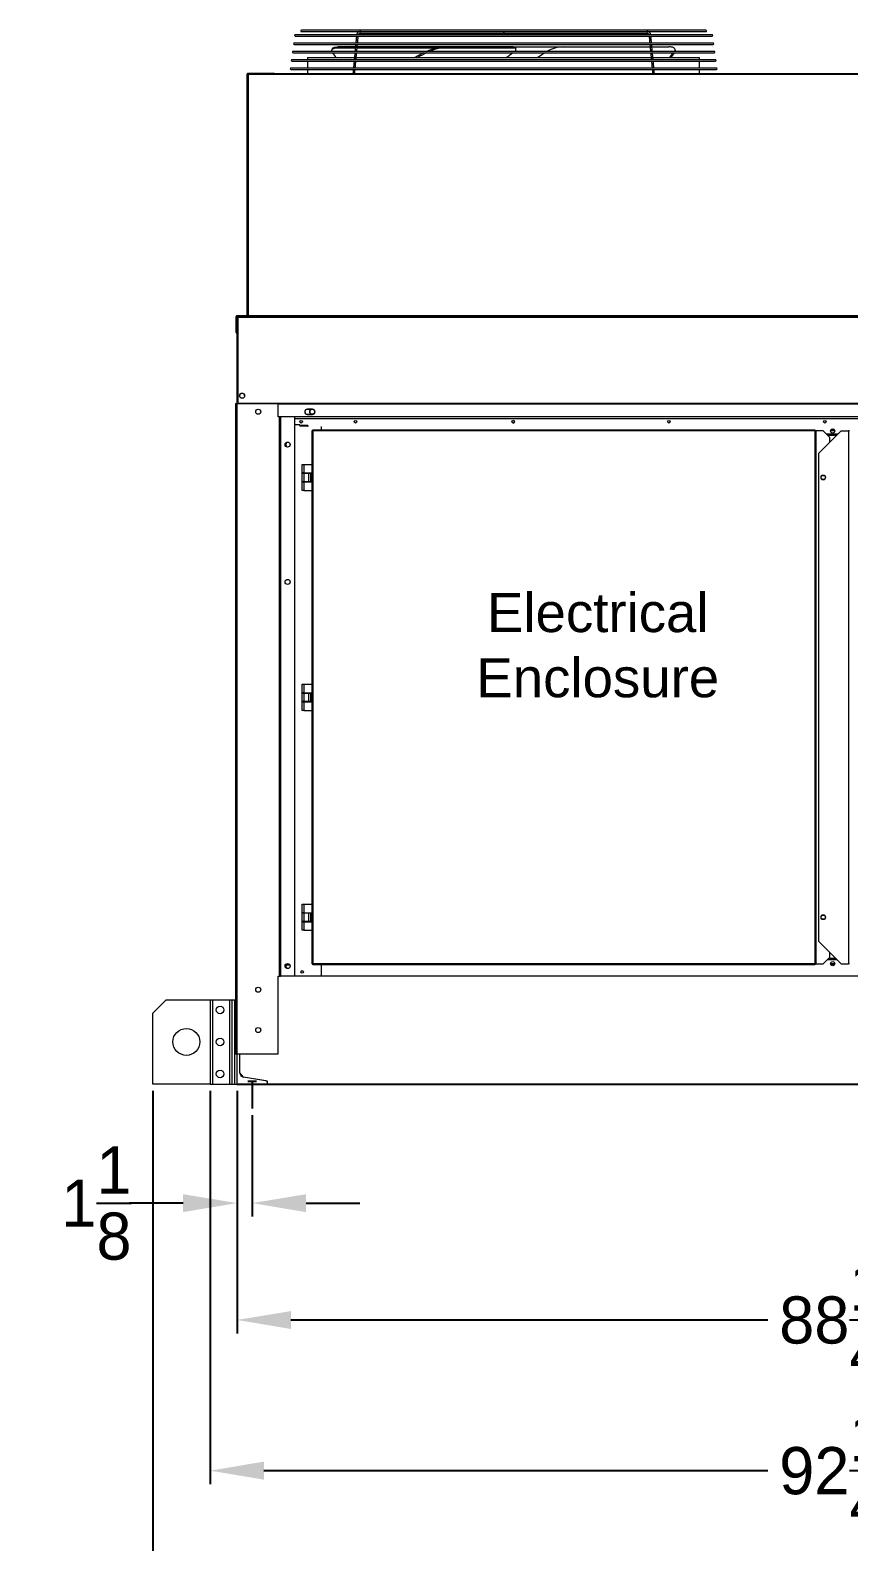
# Model space of a CAD drawing. Header units: inches. Extents: x 1457 to 2093, y 539 to 940.
# Drawn here: x 1616.5 to 1677.2, y 611.7 to 723.8 of the extents above; entities that cross this region are included whole.
import ezdxf

# ---------------------------------------------------------------- set-up
doc = ezdxf.new("R2010")
doc.units = ezdxf.units.IN
doc.header["$MEASUREMENT"] = 0
doc.layers.get('0').update_dxf_attribs({"color": 1})
doc.styles.add('dimentions', font='ARIAL.TTF')
doc.dimstyles.new('General Dimension', dxfattribs={"dimtxt": 3.5, "dimasz": 4, "dimexe": 1, "dimexo": 0.5, "dimgap": 0.09, "dimtad": 0, "dimtih": 1, "dimtoh": 1, "dimdec": 3, "dimzin": 0, "dimdsep": 46, "dimlunit": 5, "dimtxsty": 'Standard', "dimcen": 0.09, "dimadec": 0, "dimazin": 0, "dimtfac": 1, "dimtdec": 3, "dimtofl": 0, "dimtmove": 0, "dimatfit": 3, "dimfxl": 1, "dimtolj": 1, "dimtzin": 0, "dimarcsym": 0})

# ---------------------------------------------------------------- blocks, each defined once
blk = doc.blocks.new('*D23')
at = {"color": 0, "lineweight": -2}
for p, q in [((1631.84, 645.15), (1631.84, 635.82)), ((1632.96, 643.35), (1632.96, 635.82)), ((1627.84, 636.82), (1623.84, 636.82)), ((1636.96, 636.82), (1640.96, 636.82))]:
    blk.add_line(p, q, dxfattribs=at)
at = {"color": 0}
for points in [[(1627.84, 637.48), (1627.84, 636.15), (1631.84, 636.82)], [(1636.96, 637.48), (1636.96, 636.15), (1632.96, 636.82)]]:
    blk.add_solid(points, dxfattribs=at)
at = {"color": 0, "insert": (1621.41, 636.82), "char_height": 3.5, "attachment_point": 5}
blk.add_mtext('\\A1;1{\\H1.000000x;\\S1/8;}', dxfattribs=at)
blk = doc.blocks.new('*D24')
at = {"color": 0, "lineweight": -2}
for p, q in [((1631.84, 645.15), (1631.84, 627.15)), ((1720.09, 645.15), (1720.09, 627.15)), ((1635.84, 628.15), (1671.2, 628.15)), ((1716.09, 628.15), (1680.72, 628.15))]:
    blk.add_line(p, q, dxfattribs=at)
at = {"color": 0}
for points in [[(1635.84, 628.81), (1635.84, 627.48), (1631.84, 628.15)], [(1716.09, 628.81), (1716.09, 627.48), (1720.09, 628.15)]]:
    blk.add_solid(points, dxfattribs=at)
at = {"color": 0, "insert": (1675.96, 628.15), "char_height": 3.5, "attachment_point": 5}
blk.add_mtext('\\A1;88{\\H1.000000x;\\S1/4;}', dxfattribs=at)
blk = doc.blocks.new('*D26')
at = {"color": 0, "lineweight": -2}
for p, q in [((1629.84, 645.15), (1629.84, 615.97)), ((1722.09, 645.15), (1722.09, 615.97)), ((1633.84, 616.97), (1671.2, 616.97)), ((1718.09, 616.97), (1680.72, 616.97))]:
    blk.add_line(p, q, dxfattribs=at)
at = {"color": 0}
for points in [[(1633.84, 617.64), (1633.84, 616.3), (1629.84, 616.97)], [(1718.09, 617.64), (1718.09, 616.3), (1722.09, 616.97)]]:
    blk.add_solid(points, dxfattribs=at)
at = {"color": 0, "insert": (1675.96, 616.97), "char_height": 3.5, "attachment_point": 5}
blk.add_mtext('\\A1;92{\\H1.000000x;\\S1/4;}', dxfattribs=at)
blk = doc.blocks.new('*D27')
at = {"color": 0, "lineweight": -2}
for p, q in [((1625.59, 645.15), (1625.59, 604.6)), ((1726.34, 645.15), (1726.34, 604.6)), ((1629.59, 605.6), (1670.62, 605.6)), ((1722.34, 605.6), (1681.3, 605.6))]:
    blk.add_line(p, q, dxfattribs=at)
at = {"color": 0}
for points in [[(1629.59, 606.26), (1629.59, 604.93), (1625.59, 605.6)], [(1722.34, 606.26), (1722.34, 604.93), (1726.34, 605.6)]]:
    blk.add_solid(points, dxfattribs=at)
at = {"color": 0, "insert": (1675.96, 605.6), "char_height": 3.5, "attachment_point": 5}
blk.add_mtext('\\A1;100{\\H1.000000x;\\S3/4;}', dxfattribs=at)

msp = doc.modelspace()

# ---------------------------------------------------------------- linework, layer by layer
at = {"linetype": 'Continuous', "lineweight": 15}
for p, q in [((1667.07436968, 723.50388867), (1636.16110699, 723.50388867)), ((1636.16110699, 723.40388867), (1667.07436968, 723.40388867)), ((1666.61773833, 723.83630722), (1636.61773833, 723.83630722)), ((1636.61773833, 723.73630722), (1640.94493664, 723.73630722)), ((1640.94586456, 723.60832067), (1640.94493664, 723.60830722)), ((1641.01113662, 723.73630722), (1662.22434005, 723.73630722)), ((1651.61773833, 723.73630722), (1651.61773833, 723.61923359)), ((1662.2896059, 723.60832085), (1662.29054002, 723.60830722)), ((1662.29106051, 723.73630722), (1666.61773833, 723.73630722)), ((1667.23957433, 722.2648538), (1635.99590234, 722.2648538)), ((1667.156972, 722.88437123), (1636.07850467, 722.88437123)), ((1636.07850467, 722.78437123), (1667.156972, 722.78437123)), ((1639.34046841, 722.59936992), (1639.31590185, 722.50949052)), ((1640.61625052, 722.50949052), (1639.31590185, 722.50949052)), ((1640.62472443, 722.59936992), (1639.34046841, 722.59936992)), ((1646.51531877, 722.50949052), (1640.74481815, 722.50949052)), ((1647.00791245, 722.59936992), (1640.75329206, 722.59936992)), ((1647.00791245, 722.59936992), (1647.04421916, 722.50949052)), ((1652.31109885, 722.59936992), (1647.00791245, 722.59936992)), ((1652.34740555, 722.50949052), (1647.04421916, 722.50949052)), ((1652.34740555, 722.50949052), (1652.31109885, 722.59936992)), ((1652.31109885, 722.59936992), (1656.02856694, 722.59936992)), ((1656.02856694, 722.59936992), (1662.4821846, 722.59936992)), ((1662.61075223, 722.59936992), (1663.86610177, 722.59936992)), ((1667.32217665, 721.64533636), (1635.91330002, 721.64533636)), ((1635.91330002, 721.54533636), (1667.32217665, 721.54533636)), ((1635.99590234, 722.1648538), (1667.23957433, 722.1648538)), ((1637.05548509, 721.81200722), (1640.55049117, 721.81200722)), ((1640.6790588, 721.81200722), (1662.55641787, 721.81200722)), ((1662.6849855, 721.81200722), (1666.15108509, 721.81200722)), ((1632.60128509, 720.5904072), (1632.64908509, 720.5904072)), ((1632.60128509, 702.6567572), (1632.60128509, 720.5904072)), ((1632.64908509, 720.5426072), (1632.64908506, 702.6402072)), ((1632.64908509, 720.5426072), (1632.64908509, 720.5904072)), ((1632.69788509, 720.5426072), (1632.64908509, 720.5426072)), ((1632.65008509, 720.5914072), (1632.65008509, 720.6392072)), ((1632.65008509, 720.6392072), (1634.55248509, 720.6392072)), ((1632.65008509, 720.5914072), (1632.69788509, 720.5914072)), ((1719.22328509, 720.5914072), (1632.69788509, 720.59140722)), ((1632.69788509, 720.59140722), (1632.69788509, 720.5426072)), ((1632.69788509, 720.5914072), (1632.69788509, 720.5436072)), ((1719.22328509, 720.5426072), (1632.69788509, 720.5426072)), ((1632.69788509, 702.6402072), (1632.69788509, 720.5426072)), ((1634.55248509, 720.6392072), (1634.55248509, 720.5914072)), ((1634.55250558, 720.59140699), (1634.55348509, 720.63919696)), ((1667.40477898, 721.02581892), (1635.83069769, 721.02581892)), ((1635.83069769, 720.92581892), (1667.40477898, 720.92581892)), ((1682.95958509, 720.60610721), (1668.96158509, 720.60610721)), ((1668.96158509, 720.60610721), (1668.96158509, 720.5914072)), ((1631.83558509, 702.6069572), (1631.78778509, 702.6069572)), ((1631.78778509, 701.4057572), (1631.78778509, 702.6069572)), ((1631.83558509, 702.5792072), (1631.83558509, 702.6069572)), ((1631.83558509, 702.5279072), (1631.83558509, 702.5792072)), ((1631.83558509, 702.5792072), (1631.89908509, 702.5792072)), ((1631.83558509, 702.5279072), (1631.89808509, 702.5279072)), ((1631.83558509, 702.5279072), (1631.83558509, 696.1549072)), ((1631.83658509, 702.6079572), (1631.83658509, 702.6557572)), ((1632.60028509, 702.6557572), (1631.83658509, 702.6557572)), ((1632.60028509, 702.6079572), (1631.83658509, 702.6079572)), ((1631.89808509, 702.5279072), (1631.89808509, 696.1549072)), ((1631.89908509, 702.5279072), (1631.89808509, 702.5279072)), ((1631.89908509, 702.5289072), (1631.89908509, 702.5914072)), ((1720.02208509, 702.5914072), (1631.89908509, 702.5914072)), ((1720.02208509, 702.5289072), (1631.89908509, 702.5289072)), ((1631.89908509, 702.5289072), (1631.89908509, 702.5279072)), ((1631.89908509, 702.5279072), (1631.89908509, 696.1549072)), ((1720.02208509, 702.5279072), (1631.89908509, 702.5279072)), ((1632.60028509, 702.6557572), (1632.60028509, 702.6079572)), ((1632.60028509, 702.6079572), (1632.64808509, 702.6079572)), ((1632.64908509, 702.6567572), (1632.60128509, 702.6567572)), ((1632.64908506, 702.6402072), (1632.69788509, 702.6402072)), ((1632.64908509, 702.60796745), (1632.64908509, 702.5914072)), ((1632.69688509, 702.6392072), (1632.69688509, 702.5914072)), ((1632.69688509, 702.6392072), (1632.69788509, 702.6392072)), ((1632.69788509, 702.6402072), (1632.69788509, 702.6392072)), ((1719.22328509, 702.6402072), (1632.69788509, 702.6402072)), ((1632.69788509, 702.6392072), (1719.22328509, 702.6392072)), ((1632.69788509, 702.5914072), (1632.69788509, 702.6392072)), ((1632.69788509, 702.5914072), (1719.22328509, 702.5914072)), ((1631.78778509, 701.4057572), (1631.83558509, 701.4057572)), ((1631.73098509, 696.1539072), (1631.73098509, 647.9039072)), ((1631.73098509, 696.1539072), (1631.83658509, 696.1539072)), ((1631.83558509, 696.1549072), (1631.89808509, 696.1549072)), ((1631.83658509, 696.1539072), (1631.83658509, 647.9039072)), ((1631.83658509, 696.1539072), (1634.88723509, 696.1539072)), ((1631.89808509, 696.1549072), (1631.89908509, 696.1549072)), ((1720.02208509, 696.1549072), (1631.89908509, 696.1549072)), ((1631.89908509, 696.1549072), (1631.89908509, 696.1539072)), ((1634.88723509, 696.1539072), (1717.03393509, 696.1539072)), ((1634.88723509, 695.1539072), (1634.88723509, 696.1539072)), ((1634.88723509, 695.15390864), (1634.88723509, 696.15390563)), ((1717.03393509, 696.0904072), (1634.88723509, 696.0904072)), ((1637.42733631, 695.70420501), (1637.05233392, 695.70420501)), ((1637.05233392, 695.32920731), (1637.42733631, 695.32920731)), ((1637.42933509, 695.7164072), (1637.05433509, 695.7164072)), ((1637.05433509, 695.3414072), (1637.42933509, 695.3414072)), ((1634.96913281, 695.15390864), (1634.88723509, 695.15390864)), ((1634.96913509, 695.1539072), (1634.88723509, 695.1539072)), ((1634.96913281, 695.15390864), (1634.96913281, 653.6539072)), ((1635.07473628, 695.15390864), (1634.96913281, 695.15390864)), ((1634.96913509, 695.1539072), (1634.96913509, 653.6539072)), ((1635.07473509, 695.1539072), (1634.96913509, 695.1539072)), ((1716.84643983, 695.1539072), (1635.07473036, 695.1539072)), ((1635.07473509, 695.1539072), (1635.07473509, 653.6539072)), ((1635.07473628, 695.14170612), (1635.07473628, 653.6539072)), ((1635.07573509, 695.1539072), (1635.07573509, 653.6539072)), ((1635.07573595, 695.14170612), (1635.07573595, 653.6539072)), ((1636.09513495, 695.14170612), (1636.09513495, 653.6539072)), ((1636.49878511, 694.55673112), (1636.09513495, 694.55673112)), ((1636.09513509, 695.1539072), (1636.09513509, 653.6539072)), ((1636.09513509, 695.0184072), (1715.82603509, 695.0184072)), ((1636.49878511, 694.55673112), (1636.49878511, 694.55573145)), ((1636.49878511, 694.55573145), (1636.49878511, 694.53148128)), ((1637.0961316, 694.50573395), (1636.49878511, 694.53148128)), ((1636.49878511, 694.53148128), (1636.49878511, 694.45684875)), ((1637.0961316, 694.43110611), (1636.49878511, 694.45684875)), ((1637.0961316, 694.50573395), (1637.0961316, 694.43110611)), ((1637.46866063, 694.11116997), (1637.46866063, 694.18686787)), ((1637.46866063, 694.18686787), (1674.69226009, 694.18686787)), ((1638.07095852, 694.43110611), (1638.07095852, 694.18686787)), ((1674.69226009, 694.18686787), (1674.69226009, 694.11116997)), ((1676.12366862, 694.21812042), (1675.91765142, 694.21812042)), ((1637.39295804, 694.11116997), (1637.39295804, 654.57506971)), ((1637.46866063, 694.11116997), (1637.39295804, 694.11116997)), ((1637.46866063, 694.11116997), (1637.46866063, 654.57506971)), ((1674.69226009, 694.11116997), (1637.46866063, 694.11116997)), ((1674.69226009, 694.11116997), (1674.69226009, 654.57506971)), ((1674.76796005, 694.11116997), (1674.69226009, 694.11116997)), ((1674.76796005, 694.11116997), (1674.76796005, 654.57506971)), ((1674.76896001, 694.11116997), (1674.76796005, 694.11116997)), ((1674.76896001, 654.57506971), (1674.76896001, 694.11116997)), ((1675.31826, 694.11116997), (1674.76896001, 694.11116997)), ((1676.64836002, 694.11116997), (1674.96085998, 692.42366861)), ((1675.31826, 694.11116997), (1675.81826003, 693.61117148)), ((1676.39522253, 693.85803327), (1675.57139751, 693.85803327)), ((1675.5723974, 693.8570336), (1676.3942226, 693.8570336)), ((1675.6470909, 693.78234006), (1676.31952913, 693.78234006)), ((1675.81826003, 693.28106969), (1675.81826003, 693.61117148)), ((1676.17645717, 694.11252164), (1675.86486286, 694.11252164)), ((1676.64836002, 694.11116997), (1677.19766001, 694.11116997)), ((1677.19766001, 694.11116997), (1677.19766001, 654.57506971)), ((1677.19766001, 694.11116997), (1677.19866005, 694.11116997)), ((1677.19866005, 694.11116997), (1677.19866005, 654.57506971)), ((1677.27336004, 694.11116997), (1677.19866005, 694.11116997)), ((1674.96085998, 692.42366861), (1674.96085998, 656.2625696)), ((1636.66795905, 690.99186883), (1636.66795905, 691.62186881)), ((1636.66795905, 691.62186881), (1636.79295985, 691.62186881)), ((1636.79295985, 690.99186883), (1636.66795905, 690.99186883)), ((1636.66795905, 690.34062004), (1636.66795905, 690.97062001)), ((1636.66795905, 690.97062001), (1636.79295985, 690.97062001)), ((1636.79295985, 691.62186881), (1636.79295985, 690.99186883)), ((1636.79295985, 691.62186881), (1637.39295804, 691.62186881)), ((1636.79295985, 690.99186883), (1637.39295804, 690.99186883)), ((1636.79295985, 690.97062001), (1636.79295985, 690.34062004)), ((1636.79295985, 690.97062001), (1637.17296058, 690.97062001)), ((1637.17296058, 690.34062004), (1637.17296058, 690.97062001)), ((1637.17296058, 690.97062001), (1637.29796137, 690.97062001)), ((1637.29796137, 690.97062001), (1637.29796137, 690.34062004)), ((1675.34951005, 690.81186984), (1675.28701002, 690.81186984)), ((1636.79295985, 690.34062004), (1636.66795905, 690.34062004)), ((1636.66795905, 689.68936889), (1636.66795905, 690.31936887)), ((1636.66795905, 690.31936887), (1636.79295985, 690.31936887)), ((1636.79295985, 689.68936889), (1636.66795905, 689.68936889)), ((1637.17296058, 690.34062004), (1636.79295985, 690.34062004)), ((1636.79295985, 690.31936887), (1636.79295985, 689.68936889)), ((1636.79295985, 690.31936887), (1637.39295804, 690.31936887)), ((1636.79295985, 689.68936889), (1637.39295804, 689.68936889)), ((1637.29796137, 690.34062004), (1637.17296058, 690.34062004)), ((1675.28701002, 690.4993702), (1675.34951005, 690.4993702)), ((1636.66795905, 674.67937056), (1636.66795905, 675.30937053)), ((1636.66795905, 675.30937053), (1636.79295985, 675.30937053)), ((1636.79295985, 675.30937053), (1636.79295985, 674.67937056)), ((1636.79295985, 675.30937053), (1637.39295804, 675.30937053)), ((1636.79295985, 674.67937056), (1636.66795905, 674.67937056)), ((1636.66795905, 674.02811941), (1636.66795905, 674.65811939)), ((1636.66795905, 674.65811939), (1636.79295985, 674.65811939)), ((1636.79295985, 674.02811941), (1636.66795905, 674.02811941)), ((1636.66795905, 673.37687062), (1636.66795905, 674.00687059)), ((1636.66795905, 674.00687059), (1636.79295985, 674.00687059)), ((1636.79295985, 674.67937056), (1637.39295804, 674.67937056)), ((1636.79295985, 674.65811939), (1636.79295985, 674.02811941)), ((1636.79295985, 674.65811939), (1637.17296058, 674.65811939)), ((1637.17296058, 674.02811941), (1636.79295985, 674.02811941)), ((1636.79295985, 674.00687059), (1636.79295985, 673.37687062)), ((1636.79295985, 674.00687059), (1637.39295804, 674.00687059)), ((1637.17296058, 674.02811941), (1637.17296058, 674.65811939)), ((1637.17296058, 674.65811939), (1637.29796137, 674.65811939)), ((1637.29796137, 674.02811941), (1637.17296058, 674.02811941)), ((1637.29796137, 674.65811939), (1637.29796137, 674.02811941)), ((1636.79295985, 673.37687062), (1636.66795905, 673.37687062)), ((1636.79295985, 673.37687062), (1637.39295804, 673.37687062)), ((1636.66795905, 658.36686964), (1636.66795905, 658.99686991)), ((1636.66795905, 658.99686991), (1636.79295985, 658.99686991)), ((1636.79295985, 658.36686964), (1636.66795905, 658.36686964)), ((1636.66795905, 657.71561967), (1636.66795905, 658.34561964)), ((1636.66795905, 658.34561964), (1636.79295985, 658.34561964)), ((1636.79295985, 658.99686991), (1636.79295985, 658.36686964)), ((1636.79295985, 658.99686991), (1637.39295804, 658.99686991)), ((1636.79295985, 658.36686964), (1637.39295804, 658.36686964)), ((1636.79295985, 658.34561964), (1636.79295985, 657.71561967)), ((1636.79295985, 658.34561964), (1637.17296058, 658.34561964)), ((1637.17296058, 657.71561967), (1637.17296058, 658.34561964)), ((1637.17296058, 658.34561964), (1637.29796137, 658.34561964)), ((1637.29796137, 658.34561964), (1637.29796137, 657.71561967)), ((1636.79295985, 657.71561967), (1636.66795905, 657.71561967)), ((1636.66795905, 657.0643697), (1636.66795905, 657.69436967)), ((1636.66795905, 657.69436967), (1636.79295985, 657.69436967)), ((1637.17296058, 657.71561967), (1636.79295985, 657.71561967)), ((1636.79295985, 657.69436967), (1636.79295985, 657.0643697)), ((1636.79295985, 657.69436967), (1637.39295804, 657.69436967)), ((1637.29796137, 657.71561967), (1637.17296058, 657.71561967)), ((1675.34951005, 658.18686977), (1675.28701002, 658.18686977)), ((1675.28701002, 657.87436983), (1675.34951005, 657.87436983)), ((1636.79295985, 657.0643697), (1636.66795905, 657.0643697)), ((1636.79295985, 657.0643697), (1637.39295804, 657.0643697)), ((1674.96085998, 656.2625696), (1676.64836002, 654.57506971)), ((1675.81826003, 655.07506967), (1675.31826, 654.57506971)), ((1676.25107252, 654.97235725), (1675.71554751, 654.97235725)), ((1675.81826003, 655.07506967), (1675.81826003, 655.40516969)), ((1635.77191351, 654.46640717), (1635.46609944, 654.46640717)), ((1637.46866063, 654.57506971), (1637.39295804, 654.57506971)), ((1674.69226009, 654.57506971), (1637.46866063, 654.57506971)), ((1637.46866063, 654.49936968), (1637.46866063, 654.57506971)), ((1674.69226009, 654.49936968), (1637.46866063, 654.49936968)), ((1638.07095852, 654.49936968), (1638.07095852, 653.6539072)), ((1674.69226009, 654.57506971), (1674.69226009, 654.49936968)), ((1674.76796005, 654.57506971), (1674.69226009, 654.57506971)), ((1674.76796005, 654.57506971), (1674.76896001, 654.57506971)), ((1674.76896001, 654.57506971), (1675.31826, 654.57506971)), ((1675.63984752, 654.89665715), (1676.32677252, 654.89665715)), ((1676.32577252, 654.89765726), (1675.64084752, 654.89765726)), ((1676.17650899, 654.57371973), (1675.86481105, 654.57371973)), ((1676.12446148, 654.4681197), (1675.91685857, 654.4681197)), ((1676.12250212, 654.46640717), (1675.91881792, 654.46640717)), ((1676.64836002, 654.57506971), (1677.19766001, 654.57506971)), ((1677.19766001, 654.57506971), (1677.19866005, 654.57506971)), ((1677.27336004, 654.57506971), (1677.19866005, 654.57506971)), ((1634.88723509, 653.6539072), (1634.96913509, 653.6539072)), ((1634.88723509, 647.9039072), (1634.88723509, 653.6539072)), ((1634.88723509, 653.6539072), (1634.96913281, 653.6539072)), ((1634.96913281, 653.6539072), (1635.07473628, 653.6539072)), ((1634.96913509, 653.6539072), (1635.07473509, 653.6539072)), ((1716.84643983, 653.6539072), (1635.07473036, 653.6539072)), ((1626.58558509, 651.9039072), (1625.58558509, 650.9039072)), ((1626.58558509, 651.9039072), (1629.83558509, 651.9039072)), ((1629.83558509, 651.9039072), (1629.83558509, 645.6539072)), ((1629.83558509, 651.9039072), (1630.02308509, 651.9039072)), ((1630.02308509, 651.9039072), (1630.02308509, 645.6539072)), ((1630.02308509, 651.9039072), (1631.27308509, 651.9039072)), ((1631.27308509, 651.9039072), (1631.27308509, 645.6539072)), ((1631.27308509, 651.9039072), (1631.46058509, 651.9039072)), ((1631.46058509, 651.9039072), (1631.46058509, 645.6539072)), ((1631.46058509, 651.9039072), (1631.64808509, 651.9039072)), ((1631.64808509, 651.9039072), (1631.64808509, 645.6539072)), ((1631.64808509, 651.9039072), (1631.73098509, 651.9039072)), ((1625.58558509, 645.6539072), (1625.58558509, 650.9039072)), ((1631.73098509, 647.9039072), (1631.83658509, 647.9039072)), ((1631.83558509, 647.9039072), (1631.83558509, 645.6539072)), ((1631.83658509, 647.9039072), (1634.88723509, 647.9039072)), ((1632.05558509, 646.48499702), (1632.05558509, 647.9039072)), ((1632.05558509, 646.48499702), (1632.05558509, 647.9039072)), ((1632.32297368, 646.16935159), (1632.05558509, 646.48499702)), ((1633.98695848, 645.89200056), (1632.32297368, 646.16935159)), ((1634.09558509, 645.8738948), (1632.32297368, 646.16935159)), ((1629.83558509, 645.6539072), (1625.58558509, 645.6539072)), ((1629.83558509, 645.6539072), (1630.02308509, 645.6539072)), ((1630.02308509, 645.6539072), (1631.27308509, 645.6539072)), ((1631.27308509, 645.6539072), (1631.46058509, 645.6539072)), ((1631.46058509, 645.6539072), (1631.64808509, 645.6539072)), ((1631.64808509, 645.6539072), (1631.83558509, 645.6539072)), ((1631.83558509, 645.6539072), (1634.09558509, 645.6539072)), ((1634.09558509, 645.6539072), (1634.09558509, 645.8738948)), ((1634.09558509, 645.6539072), (1634.09558509, 645.7637696)), ((1717.82558509, 645.6539072), (1634.09558509, 645.6539072))]:
    msp.add_line(p, q, dxfattribs=at)
for p, q in [((1631.83558509, 645.6539072), (1720.08558509, 645.6539072)), ((1633.27308509, 645.83244767), (1632.64808509, 645.83244767)), ((1632.96058509, 645.83244767), (1632.96058509, 643.84739379))]:
    msp.add_line(p, q)
at = {"linetype": 'Continuous', "lineweight": 15, "flags": 128}
for points in [[(1639.31590185, 722.50949052), (1639.21859768, 722.50621424), (1639.13027686, 722.49643438), (1639.05225957, 722.48029711), (1638.98571197, 722.45804366), (1638.93162878, 722.43000666), (1638.89081841, 722.39660518), (1638.86389088, 722.35833851), (1638.85124868, 722.31577862), (1638.85308078, 722.26956168), (1638.85404151, 722.2648538)], [(1638.87954086, 722.42465547), (1638.88845743, 722.44821791), (1638.91538497, 722.48648459), (1638.95619533, 722.51988606), (1639.01027852, 722.54792307), (1639.07682612, 722.57017652), (1639.15484342, 722.58631378), (1639.24316424, 722.59609364), (1639.34046841, 722.59936992)], [(1645.89541941, 722.2648538), (1645.99005057, 722.31025794), (1646.10079134, 722.35944109), (1646.21396443, 722.40565802), (1646.32787817, 722.44821791), (1646.44082983, 722.48648459), (1646.55113107, 722.51988606), (1646.65713317, 722.54792307), (1646.75725164, 722.57017652), (1646.84998998, 722.58631378), (1646.93396198, 722.59609364), (1647.00791245, 722.59936992)], [(1647.04421916, 722.50949052), (1646.97026868, 722.50621424), (1646.88629669, 722.49643438), (1646.79355835, 722.48029711), (1646.69343987, 722.45804366), (1646.58743778, 722.43000666), (1646.47713654, 722.39660518), (1646.36418487, 722.35833851), (1646.25027114, 722.31577862), (1646.13709805, 722.26956168), (1646.12609346, 722.2648538)], [(1652.31109885, 722.59936992), (1652.37392243, 722.59609364), (1652.42468007, 722.58631378), (1652.46261305, 722.57017652), (1652.48715438, 722.54792307), (1652.49390972, 722.53554391)], [(1652.43469628, 722.2648538), (1652.43968061, 722.26956168), (1652.48346943, 722.31577862), (1652.51409754, 722.35833851), (1652.53110713, 722.39660518), (1652.53424394, 722.43000666), (1652.52346109, 722.45804366), (1652.49891976, 722.48029711), (1652.46098677, 722.49643438), (1652.41022914, 722.50621424), (1652.34740555, 722.50949052)], [(1664.28638245, 722.2648538), (1664.31264382, 722.31025794), (1664.32892284, 722.35944109), (1664.33075495, 722.40565802), (1664.31811275, 722.44821791), (1664.29118521, 722.48648459), (1664.25037485, 722.51988606), (1664.19629166, 722.54792307), (1664.12974406, 722.57017652), (1664.05172676, 722.58631378), (1663.96340594, 722.59609364), (1663.86610177, 722.59936992)], [(1675.53671198, 694.81837204), (1675.53961008, 694.79453018), (1675.53929915, 694.78667363)]]:
    msp.add_lwpolyline(points, dxfattribs=at)
at = {"linetype": 'Continuous', "lineweight": 15}
for centre, radius in [((1632.21058509, 696.7164072), 0.1875), ((1633.41848509, 695.5289072), 0.1875), ((1637.41848509, 695.5289072), 0.1875), ((1636.59878502, 694.7945322), 0.0995), ((1640.62761002, 694.7945322), 0.0995), ((1640.62808502, 694.7945322), 0.0995), ((1652.31558502, 694.7945322), 0.0995), ((1663.87761002, 694.7945322), 0.0995), ((1663.87808502, 694.7945322), 0.0995), ((1675.44058502, 694.7945322), 0.0995), ((1676.02066002, 694.10063229), 0.15625), ((1635.59513502, 693.0914072), 0.1875), ((1635.59513509, 693.0914072), 0.1875), ((1675.31826002, 690.6556197), 0.15625), ((1635.59513502, 682.9039072), 0.1875), ((1635.59513509, 682.9039072), 0.1875), ((1675.31826002, 658.0306197), 0.15625), ((1635.59513502, 654.4039072), 0.1875), ((1635.59513509, 654.4039072), 0.1875), ((1636.66579752, 653.9664072), 0.0995), ((1676.02066002, 654.5849072), 0.15625), ((1633.41848509, 652.6539072), 0.1875), ((1630.58558509, 651.1539072), 0.28125), ((1628.08558509, 648.7789072), 1), ((1633.41848509, 649.6539072), 0.1875), ((1630.58558509, 648.7789072), 0.28125), ((1630.58558509, 646.4039072), 0.28125)]:
    msp.add_circle(centre, radius, dxfattribs=at)
for centre, radius, start, end in [((1636.16110699, 723.45388867), 0.05, 90, 270), ((1636.61773833, 723.78630722), 0.05, 90, 270), ((1640.92649413, 723.67217874), 0.0667313, 286.8744235367, 73.944719117), ((1662.30898431, 723.67217803), 0.06673276, 106.0574046711, 253.1187981185), ((1666.61773833, 723.78630722), 0.05, 270, 90), ((1667.07436968, 723.45388867), 0.05, 270, 90), ((1635.99590234, 722.2148538), 0.05, 90, 270), ((1636.07850467, 722.83437123), 0.05, 90, 270), ((1656.07351612, 720.15926295), 2.44052094, 91.0553253368, 120.3717726369), ((1664.20860862, 722.2979012), 0.14766554, 347.0677340369, 14.4608761673), ((1667.156972, 722.83437123), 0.05, 270, 90), ((1667.23957433, 722.2148538), 0.05, 270, 90), ((1635.91330002, 721.59533636), 0.05, 90, 270), ((1643.2594039, 725.30978996), 5.37314651, 215.8246271696, 220.6151347023), ((1663.24912029, 687.65613986), 38.71578186, 116.9585723945, 118.0885735245), ((1663.51640199, 687.12130116), 39.21711799, 116.6736454388, 117.800032636), ((1640.13627299, 739.30950595), 21.02689057, 303.6799062365, 305.3762421658), ((1662.60471427, 709.91556132), 14.58757875, 122.8908040153, 125.3612999886), ((1659.74967804, 725.54002845), 5.59586152, 318.2247476565, 322.9037704398), ((1659.94716628, 725.30978996), 5.37314651, 319.3848652983, 324.1753728298), ((1667.32217665, 721.59533636), 0.05, 270, 90), ((1632.65008509, 720.5904072), 0.0488, 90, 180.0000000401), ((1632.69788509, 720.5426072), 0.0488, 90, 180.0000000401), ((1632.65008509, 720.5904072), 0.001, 90, 180), ((1632.69788509, 720.5426072), 0.001, 90, 180), ((1634.55248509, 720.5904072), 0.0488, 88.8258240051, 90), ((1634.55248509, 720.5904072), 0.001, 88.825823972, 90), ((1634.55248509, 720.5904072), 0.0488, 1.1741775824, 88.8258240051), ((1635.83069769, 720.97581892), 0.05, 90, 270), ((1667.40477898, 720.97581892), 0.05, 270, 90), ((1668.96158509, 720.5426072), 0.06350001, 90, 129.7802679224), ((1631.83658509, 702.6069572), 0.0488, 90, 180), ((1631.83658509, 702.6069572), 0.001, 90, 180), ((1632.60028509, 702.6567572), 0.001, 270, 0), ((1632.60028509, 702.6567572), 0.0488, 270, 0), ((1632.64808509, 702.6567572), 0.0488, 270, 340.1755530455), ((1631.83658509, 701.4057572), 0.0488, 180, 268.8258239723), ((1632.21058509, 696.7042072), 0.1875, 1.7973860233, 178.2037712675), ((1637.05233502, 695.5167072), 0.1875, 90, 270), ((1637.05433509, 695.5289072), 0.1875, 90, 270), ((1637.41848502, 695.5289072), 0.1875, 110.782622837, 180), ((1637.41848502, 695.5289072), 0.1875, 180, 33.6794246297), ((1637.42733502, 695.5167072), 0.1875, 270, 90), ((1637.42933509, 695.5289072), 0.1875, 270, 90), ((1652.31511002, 694.7945322), 0.0995, 270.1425069865, 89.8574371592), ((1635.70816002, 693.0914072), 0.25, 135.2270486235, 224.7729516309), ((1675.28701002, 690.6556197), 0.15625, 90, 270), ((1675.34951002, 690.6556197), 0.15625, 270, 90), ((1675.28701002, 658.0306197), 0.15625, 90, 270), ((1675.34951002, 658.0306197), 0.15625, 270, 90), ((1635.70816002, 654.4039072), 0.25, 135.2270342464, 224.7729657491), ((1632.37558509, 646.48499702), 0.32, 179.9999999997, 260.537), ((1633.96558509, 645.7637696), 0.13, 360, 80.537)]:
    msp.add_arc(centre, radius, start, end, dxfattribs=at)
for points in [[(1640.70057519, 723.40388867), (1640.65159461, 722.88437123)], [(1640.78016224, 722.88437123), (1640.82914282, 723.40388867)], [(1641.01113662, 723.73630722), (1640.94493664, 723.73630722)], [(1640.94493664, 723.60830722), (1651.58197257, 723.60830722)], [(1651.58197257, 723.60830722), (1651.58226627, 723.60830722)], [(1651.65313939, 723.60830722), (1651.65318584, 723.60830722)], [(1651.65318584, 723.60830722), (1662.29054002, 723.60830722)], [(1662.29054002, 723.73630722), (1662.22434005, 723.73630722)], [(1662.40633385, 723.40388867), (1662.45531442, 722.88437123)], [(1662.58388205, 722.88437123), (1662.53490148, 723.40388867)], [(1638.87954086, 722.42465547), (1638.8549743, 722.33477607)], [(1640.64216652, 722.78437123), (1640.59318595, 722.2648538)], [(1640.72175358, 722.2648538), (1640.77073415, 722.78437123)], [(1652.53021643, 722.44566451), (1652.49390972, 722.53554391)], [(1662.46474251, 722.78437123), (1662.51372309, 722.2648538)], [(1662.64229072, 722.2648538), (1662.59331014, 722.78437123)], [(1664.35159588, 722.33477607), (1664.32702932, 722.42465547)], [(1637.05548509, 721.81200722), (1637.05548509, 721.64533636)], [(1637.05548509, 721.54533636), (1637.05548509, 721.02581892)], [(1640.5253492, 721.54533636), (1640.47636862, 721.02581892)], [(1640.58375786, 722.1648538), (1640.53477729, 721.64533636)], [(1640.60493625, 721.02581892), (1640.65391683, 721.54533636)], [(1640.66334492, 721.64533636), (1640.71232549, 722.1648538)], [(1662.52315118, 722.1648538), (1662.57213175, 721.64533636)], [(1662.58155984, 721.54533636), (1662.63054041, 721.02581892)], [(1662.70069938, 721.64533636), (1662.65171881, 722.1648538)], [(1662.75910804, 721.02581892), (1662.71012747, 721.54533636)], [(1666.15108509, 721.64533636), (1666.15108509, 721.81200722)], [(1666.15108509, 721.02581892), (1666.15108509, 721.54533636)], [(1637.05548509, 720.92581892), (1637.05548509, 720.59140722)], [(1640.46694053, 720.92581892), (1640.43541189, 720.59140721)], [(1640.56397952, 720.59140721), (1640.59550816, 720.92581892)], [(1662.6399685, 720.92581892), (1662.67149714, 720.59140721)], [(1662.80006477, 720.59140721), (1662.76853614, 720.92581892)], [(1666.15108509, 720.59140721), (1666.15108509, 720.92581892)], [(1636.82546081, 690.99186883), (1636.82546081, 690.97062001)], [(1637.14045962, 690.97062001), (1637.14045962, 690.99186883)], [(1636.82546081, 690.34062004), (1636.82546081, 690.31936887)], [(1637.14045962, 690.31936887), (1637.14045962, 690.34062004)], [(1636.82546081, 674.67937056), (1636.82546081, 674.65811939)], [(1636.82546081, 674.02811941), (1636.82546081, 674.00687059)], [(1637.14045962, 674.65811939), (1637.14045962, 674.67937056)], [(1637.14045962, 674.00687059), (1637.14045962, 674.02811941)], [(1636.82546081, 658.36686964), (1636.82546081, 658.34561964)], [(1637.14045962, 658.34561964), (1637.14045962, 658.36686964)], [(1636.82546081, 657.71561967), (1636.82546081, 657.69436967)], [(1637.14045962, 657.69436967), (1637.14045962, 657.71561967)]]:
    msp.add_open_spline(points, degree=1, dxfattribs=at)
for points, knots in [([(1640.94493664, 723.73630722), (1640.93455956, 723.73579778), (1640.90811412, 723.73449952), (1640.86674262, 723.721661), (1640.82349618, 723.69655845), (1640.7851801, 723.66098706), (1640.75262051, 723.61614785), (1640.72804818, 723.56308749), (1640.71530308, 723.5243786), (1640.71227808, 723.50389835), (1640.71227665, 723.50388867)], [0, 0, 0, 0, 0.0939239984, 0.2393604371, 0.3851880815, 0.5339531341, 0.6866263324, 0.8424364176, 0.9999255008, 1, 1, 1, 1]), ([(1640.84506122, 723.50388867), (1640.84610018, 723.50800288), (1640.8508179, 723.52668481), (1640.86567382, 723.55405014), (1640.8874219, 723.58257433), (1640.91115351, 723.60035609), (1640.93004144, 723.60745896), (1640.94103037, 723.60808476), (1640.94493664, 723.60830722)], [0, 0, 0, 0, 0.0579896951, 0.2633215474, 0.4671347337, 0.6716689645, 0.8832871711, 1, 1, 1, 1]), ([(1651.61773833, 723.61923359), (1651.6177207, 723.61922519), (1651.61154512, 723.61628288), (1651.60077358, 723.61162359), (1651.58870651, 723.60859531), (1651.58359275, 723.60837653), (1651.58197257, 723.60830722)], [0, 0, 0, 0, 0.0014168073, 0.4960712105, 0.8403414698, 1, 1, 1, 1]), ([(1651.61773833, 723.61923359), (1651.61943295, 723.61843589), (1651.62619021, 723.61525506), (1651.63724829, 723.61096382), (1651.64794031, 723.60819679), (1651.65209836, 723.60856622), (1651.65317751, 723.6086621)], [0, 0, 0, 0, 0.1355285164, 0.5404190724, 0.8807239086, 1, 1, 1, 1]), ([(1662.52258411, 723.50388867), (1662.51860589, 723.52120875), (1662.50994575, 723.5589126), (1662.48545945, 723.61133626), (1662.45209424, 723.65941161), (1662.41095266, 723.69769148), (1662.36423318, 723.72388161), (1662.32292418, 723.73509676), (1662.29828569, 723.7360177), (1662.29054002, 723.73630722)], [0, 0, 0, 0, 0.1362863926, 0.2966800651, 0.4579494197, 0.6187499132, 0.7767342165, 0.9298113324, 1, 1, 1, 1]), ([(1662.29054002, 723.60830722), (1662.29388964, 723.60814083), (1662.30456133, 723.60761073), (1662.32286843, 723.60116289), (1662.3471171, 723.58355827), (1662.36938782, 723.55485117), (1662.38469211, 723.52672415), (1662.3894194, 723.50789114), (1662.39042406, 723.50388867)], [0, 0, 0, 0, 0.1001132325, 0.3189548706, 0.5197614566, 0.734744163, 0.9436266708, 1, 1, 1, 1])]:
    msp.add_open_spline(points, degree=3, knots=knots, dxfattribs=at)

# ---------------------------------------------------------------- texts
at = {"lineweight": 15, "insert": (1658.59584553, 678.19428006), "char_height": 2.9, "attachment_point": 5, "style": 'dimentions'}
msp.add_mtext('Electrical\\PEnclosure', dxfattribs=at)

# ---------------------------------------------------------------- dimensions: what is measured, and where the dimension line sits
for base, p1, p2, picture, middle in [((1631.83558509, 636.81631287), (1632.96058509, 643.84739379), (1631.83558509, 645.6539072), '*D23', (1621.41225176, 636.81631287)), ((1726.33558509, 605.59767379), (1625.58558509, 645.6539072), (1726.33558509, 645.6539072), '*D27', (1675.96058509, 605.59767379)), ((1722.08558509, 616.97075451), (1629.83558509, 645.6539072), (1722.08558509, 645.6539072), '*D26', (1675.96058509, 616.97075451)), ((1631.83558509, 628.14810784), (1720.08558509, 645.6539072), (1631.83558509, 645.6539072), '*D24', (1675.96058509, 628.14810784))]:
    dim = msp.add_linear_dim(base=base, p1=p1, p2=p2, dimstyle='General Dimension')
    dim.commit()
    dim.dimension.update_dxf_attribs({"geometry": picture, "text_midpoint": middle})

doc.saveas('drawing.dxf')
